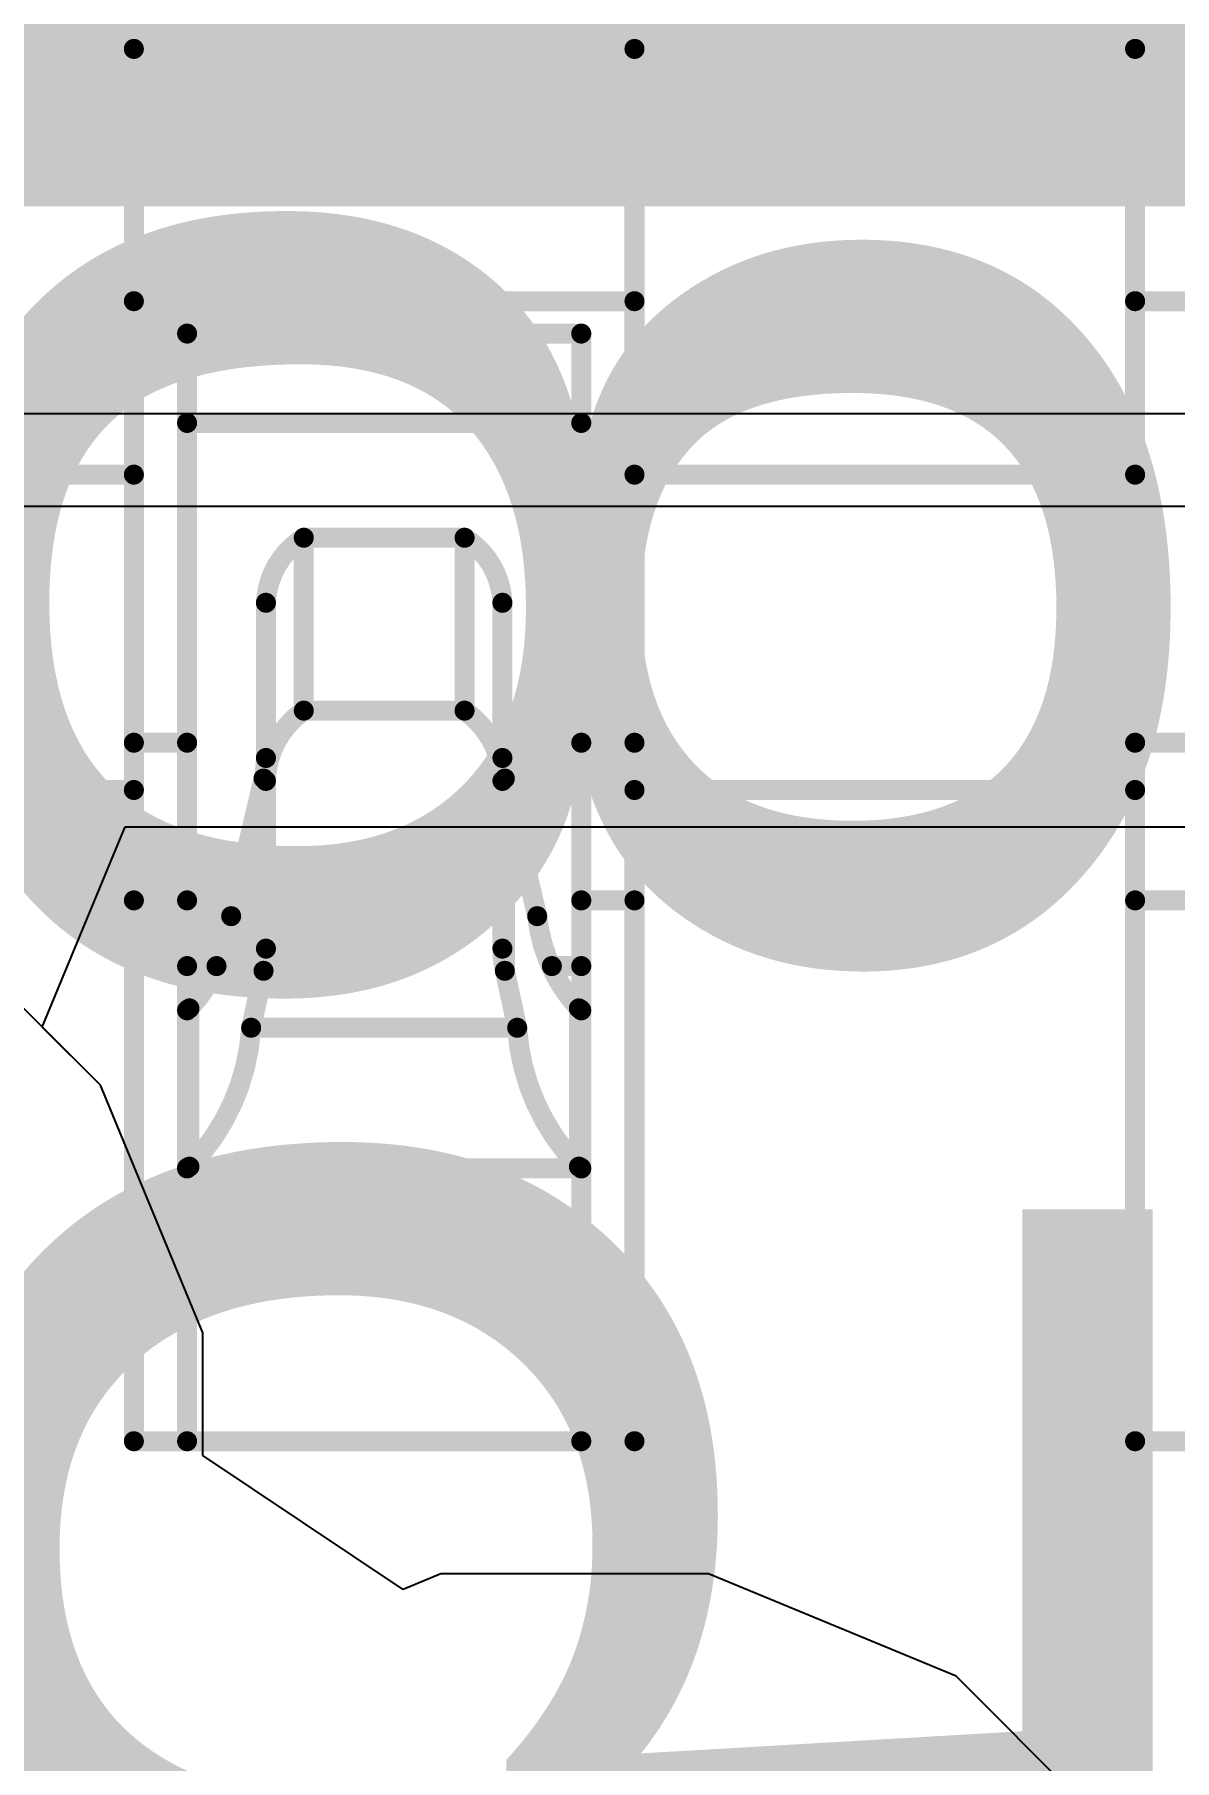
# Model space of a CAD drawing. Header units: inches. Extents: x -11 to 5433, y -4 to 5447.
# Drawn here: x 10.898 to 11.621, y 27.449 to 28.544 of the extents above; entities that cross this region are included whole.
import ezdxf

# ---------------------------------------------------------------- set-up
doc = ezdxf.new("R2010")
doc.units = ezdxf.units.IN
for name, color, linetype in [('Bottom Layer', 5, 'Continuous'), ('Bottom Overlay', 54, 'Continuous'), ('Ground', 16, 'Continuous'), ('Mechanical 4', 56, 'Continuous'), ('Power', 76, 'Continuous'), ('Top Layer', 1, 'Continuous'), ('Top Paste', 8, 'Continuous'), ('Top Solder', 216, 'Continuous')]:
    doc.layers.add(name, color=color, linetype=linetype)
doc.styles.add('Arial', font='', dxfattribs={"height": 0.2})
doc.styles.get('Arial').set_extended_font_data('Arial')

# ---------------------------------------------------------------- blocks, each defined once
blk = doc.blocks.new('QTH_030_01_L_D_A_K_TR_157')
at = {"layer": 'Top Layer'}
blk.add_hatch(color=1, dxfattribs=at).paths.add_polyline_path([(0.8249996199999998, 0.32000063), (5.52500038, 0.32000063), (5.52500038, -0.32000063), (0.8249996199999998, -0.32000063)])
at = {"layer": 'Top Paste'}
blk.add_hatch(color=8, dxfattribs=at).paths.add_polyline_path([(0.8249996199999998, 0.32000063), (5.52500038, 0.32000063), (5.52500038, -0.32000063), (0.8249996199999998, -0.32000063)])
at = {"layer": 'Top Solder'}
blk.add_hatch(color=216, dxfattribs=at).paths.add_polyline_path([(0.7233996199999999, 0.42160063), (5.62660038, 0.42160063), (5.62660038, -0.42160063), (0.7233996199999999, -0.42160063)])

msp = doc.modelspace()

# ---------------------------------------------------------------- linework, layer by layer
at = {"layer": 'Bottom Layer'}
for p, q in [((10.23210044, 28.30366704), (14.78538318, 28.30366704)), ((10.93996542, 27.87768872), (10.81984882, 27.99780532)), ((11.00497418, 27.72074974), (10.93996542, 27.87768872)), ((11.00497418, 27.64286826), (11.00497418, 27.72074974)), ((11.13197672, 27.5580094), (11.00497418, 27.64286826)), ((11.15577906, 27.56786968), (11.13197672, 27.5580094)), ((11.32564918, 27.56786968), (11.15577906, 27.56786968)), ((11.48258816, 27.50286092), (11.32564918, 27.56786968)), ((11.60270476, 27.38274432), (11.48258816, 27.50286092))]:
    msp.add_line(p, q, dxfattribs=at)
msp.add_lwpolyline([(10.13555758, 28.53674506, 0.2032, 0.2032, 0), (14.88192604, 28.53674506, 0.2032, 0.2032, 0)], format="xyseb", dxfattribs=at)
at = {"layer": 'Ground'}
for p, q in [((10.93996542, 27.87768872), (10.81984882, 27.99780532)), ((11.00497418, 27.72074974), (10.93996542, 27.87768872)), ((11.00497418, 27.64286826), (11.00497418, 27.72074974)), ((11.13197672, 27.5580094), (11.00497418, 27.64286826)), ((11.15577906, 27.56786968), (11.13197672, 27.5580094)), ((11.32564918, 27.56786968), (11.15577906, 27.56786968)), ((11.48258816, 27.50286092), (11.32564918, 27.56786968)), ((11.60270476, 27.38274432), (11.48258816, 27.50286092))]:
    msp.add_line(p, q, dxfattribs=at)
at = {"layer": 'Mechanical 4'}
for points in [[(10.9611541, 28.53494674, 0.0127, 0.0127, 0), (11.2786541, 28.53494674, 0.0127, 0.0127, 0)], [(10.9611541, 28.06494514, 0.0127, 0.0127, 0), (10.9611541, 28.53494674, 0.0127, 0.0127, 0)], [(11.2786541, 28.06494514, 0.0127, 0.0127, 0), (11.2786541, 28.53494674, 0.0127, 0.0127, 0)], [(11.5961541, 28.53494674, 0.0127, 0.0127, 0), (11.9136541, 28.53494674, 0.0127, 0.0127, 0)], [(11.5961541, 28.06494514, 0.0127, 0.0127, 0), (11.5961541, 28.53494674, 0.0127, 0.0127, 0)], [(10.9611541, 28.37494452, 0.0127, 0.0127, 0), (11.2786541, 28.37494452, 0.0127, 0.0127, 0)], [(11.5961541, 28.37494452, 0.0127, 0.0127, 0), (11.9136541, 28.37494452, 0.0127, 0.0127, 0)], [(10.99490562, 28.35440862, 0.0127, 0.0127, 0), (11.24490512, 28.35440862, 0.0127, 0.0127, 0)], [(10.99490562, 27.65194622, 0.0127, 0.0127, 0), (10.99490562, 28.35440862, 0.0127, 0.0127, 0)], [(11.24490512, 27.65194622, 0.0127, 0.0127, 0), (11.24490512, 28.35440862, 0.0127, 0.0127, 0)], [(10.99490562, 28.29773868, 0.0127, 0.0127, 0), (11.24490512, 28.29773868, 0.0127, 0.0127, 0)], [(10.6436541, 28.26494474, 0.0127, 0.0127, 0), (10.9611541, 28.26494474, 0.0127, 0.0127, 0)], [(11.2786541, 28.26494474, 0.0127, 0.0127, 0), (11.5961541, 28.26494474, 0.0127, 0.0127, 0)], [(11.04490552, 28.18369522, 0.0127, 0.0127, -0.2473774344944057), (11.0689136, 28.22494482, 0.0127, 0.0127, 0)], [(11.06891614, 28.11528286, 0.0127, 0.0127, 0), (11.06891614, 28.22494482, 0.0127, 0.0127, 0)], [(11.06891614, 28.22494482, 0.0127, 0.0127, 0), (11.1708946, 28.22494482, 0.0127, 0.0127, 0)], [(11.1708946, 28.11528286, 0.0127, 0.0127, 0), (11.1708946, 28.22494482, 0.0127, 0.0127, 0)], [(11.17089714, 28.22494482, 0.0127, 0.0127, -0.2473774344944055), (11.19490522, 28.18369522, 0.0127, 0.0127, 0)], [(11.04490552, 27.96434844, 0.0127, 0.0127, 0), (11.04490552, 28.18369522, 0.0127, 0.0127, 0)], [(11.19490522, 27.96434844, 0.0127, 0.0127, 0), (11.19490522, 28.18369522, 0.0127, 0.0127, 0)], [(11.04490552, 28.07071348, 0.0127, 0.0127, -0.2374800627721871), (11.0689136, 28.1152854, 0.0127, 0.0127, 0)], [(11.06891614, 28.11528286, 0.0127, 0.0127, 0), (11.1708946, 28.11528286, 0.0127, 0.0127, 0)], [(11.17089714, 28.1152854, 0.0127, 0.0127, -0.2374800627721868), (11.19490522, 28.07071348, 0.0127, 0.0127, 0)], [(10.9611541, 28.09494508, 0.0127, 0.0127, 0), (10.99490562, 28.09494508, 0.0127, 0.0127, 0)], [(11.24490512, 28.09494508, 0.0127, 0.0127, 0), (11.2786541, 28.09494508, 0.0127, 0.0127, 0)], [(11.5961541, 28.09494508, 0.0127, 0.0127, 0), (11.62990562, 28.09494508, 0.0127, 0.0127, 0)], [(11.04490552, 28.08525752, 0.0127, 0.0127, -0.05786385222271111), (11.0433866, 28.07223494, 0.0127, 0.0127, 0)], [(11.19642414, 28.07223494, 0.0127, 0.0127, -0.05786385222358634), (11.19490522, 28.08525752, 0.0127, 0.0127, 0)], [(11.0228634, 27.9849453, 0.0127, 0.0127, 0), (11.0433866, 28.07223494, 0.0127, 0.0127, 0)], [(11.0433866, 27.95027684, 0.0127, 0.0127, 0), (11.0433866, 28.07223494, 0.0127, 0.0127, 0)], [(11.19642414, 28.07223494, 0.0127, 0.0127, 0), (11.2169448, 27.9849453, 0.0127, 0.0127, 0)], [(11.19642414, 27.95027684, 0.0127, 0.0127, 0), (11.19642414, 28.07223494, 0.0127, 0.0127, 0)], [(10.6436541, 28.06494514, 0.0127, 0.0127, 0), (10.9611541, 28.06494514, 0.0127, 0.0127, 0)], [(10.9611541, 27.65194622, 0.0127, 0.0127, 0), (10.9611541, 28.06494514, 0.0127, 0.0127, 0)], [(11.2786541, 28.06494514, 0.0127, 0.0127, 0), (11.5961541, 28.06494514, 0.0127, 0.0127, 0)], [(11.2786541, 27.65194622, 0.0127, 0.0127, 0), (11.2786541, 28.06494514, 0.0127, 0.0127, 0)], [(11.5961541, 27.65194622, 0.0127, 0.0127, 0), (11.5961541, 28.06494514, 0.0127, 0.0127, 0)], [(10.9611541, 27.99494528, 0.0127, 0.0127, 0), (10.99490562, 27.99494528, 0.0127, 0.0127, 0)], [(11.24490512, 27.99494528, 0.0127, 0.0127, 0), (11.2786541, 27.99494528, 0.0127, 0.0127, 0)], [(11.5961541, 27.99494528, 0.0127, 0.0127, 0), (11.62990562, 27.99494528, 0.0127, 0.0127, 0)], [(11.02286594, 27.98494784, 0.0127, 0.0127, -0.1625906327552088), (10.99642454, 27.92645418, 0.0127, 0.0127, 0)], [(11.2433862, 27.92645418, 0.0127, 0.0127, -0.1625906327552086), (11.2169448, 27.98494784, 0.0127, 0.0127, 0)], [(11.04490552, 27.96434844, 0.0127, 0.0127, -0.05365793627952005), (11.0433866, 27.95027684, 0.0127, 0.0127, 0)], [(11.19642414, 27.95027684, 0.0127, 0.0127, -0.05365793627908281), (11.19490522, 27.96434844, 0.0127, 0.0127, 0)], [(10.99490562, 27.95328166, 0.0127, 0.0127, 0), (11.013567, 27.95328166, 0.0127, 0.0127, 0)], [(11.03553292, 27.91417836, 0.0127, 0.0127, 0), (11.0433866, 27.95027684, 0.0127, 0.0127, 0)], [(11.19642414, 27.95027684, 0.0127, 0.0127, 0), (11.20427782, 27.91417836, 0.0127, 0.0127, 0)], [(11.22624374, 27.95328166, 0.0127, 0.0127, 0), (11.24490512, 27.95328166, 0.0127, 0.0127, 0)], [(10.99490562, 27.92521466, 0.0127, 0.0127, -0.01102176049640272), (10.99494118, 27.92530102, 0.0127, 0.0127, 0)], [(10.99494118, 27.92530102, 0.0127, 0.0127, -0.02840440644803519), (10.9949869, 27.92538992, 0.0127, 0.0127, 0)], [(10.9949869, 27.92538992, 0.0127, 0.0127, -0.03504147042334659), (10.99505294, 27.92548644, 0.0127, 0.0127, 0)], [(10.99505294, 27.92548644, 0.0127, 0.0127, -0.03231858311401), (10.995152, 27.92559312, 0.0127, 0.0127, 0)], [(10.995152, 27.92559312, 0.0127, 0.0127, -0.02446223682035822), (10.99528916, 27.9257125, 0.0127, 0.0127, 0)], [(10.9952917, 27.92570996, 0.0127, 0.0127, -0.01372918967034954), (10.9954695, 27.92584458, 0.0127, 0.0127, 0)], [(10.9954695, 27.92584458, 0.0127, 0.0127, -0.00811999275181748), (10.99568032, 27.92598681999999, 0.0127, 0.0127, 0)], [(10.99567778, 27.92598936, 0.0127, 0.0127, -0.004820635618404659), (10.995914, 27.92613922, 0.0127, 0.0127, 0)], [(10.995914, 27.92613922, 0.0127, 0.0127, 0), (10.99642454, 27.92645418, 0.0127, 0.0127, 0)], [(10.99642454, 27.82607592, 0.0127, 0.0127, 0), (10.99642454, 27.92645418, 0.0127, 0.0127, 0)], [(11.2433862, 27.92645418, 0.0127, 0.0127, 0), (11.2436529, 27.92629415999999, 0.0127, 0.0127, 0)], [(11.2433862, 27.82607592, 0.0127, 0.0127, 0), (11.2433862, 27.92645418, 0.0127, 0.0127, 0)], [(11.2436529, 27.92629415999999, 0.0127, 0.0127, 0), (11.24391198, 27.92613414, 0.0127, 0.0127, 0)], [(11.24390944, 27.9261316, 0.0127, 0.0127, -0.006054857903800311), (11.2441482, 27.92598174, 0.0127, 0.0127, 0)], [(11.24415074, 27.92598428, 0.0127, 0.0127, -0.01073696930327835), (11.24435648, 27.92584204, 0.0127, 0.0127, 0)], [(11.24435648, 27.9258395, 0.0127, 0.0127, -0.01856237096317823), (11.24452158, 27.9257125, 0.0127, 0.0127, 0)], [(11.24452158, 27.92571504, 0.0127, 0.0127, -0.02338621049421433), (11.24464604, 27.9255982, 0.0127, 0.0127, 0)], [(11.24464604, 27.92559566, 0.0127, 0.0127, -0.05432145113193341), (11.24480606, 27.925395, 0.0127, 0.0127, 0)], [(11.2448086, 27.92539754, 0.0127, 0.0127, -0.02859688053669461), (11.24490766, 27.92521466, 0.0127, 0.0127, 0)], [(11.03553292, 27.91418089999999, 0.0127, 0.0127, -0.1798939642534223), (10.99642454, 27.82607592, 0.0127, 0.0127, 0)], [(11.03553292, 27.91417836, 0.0127, 0.0127, 0), (11.20427782, 27.91417836, 0.0127, 0.0127, 0)], [(11.2433862, 27.82607592, 0.0127, 0.0127, -0.1798939642534224), (11.20427782, 27.91418089999999, 0.0127, 0.0127, 0)], [(10.99490562, 27.82514628, 0.0127, 0.0127, -0.01323430988303617), (10.99494118, 27.82521232, 0.0127, 0.0127, 0)], [(10.99490562, 27.82494561999999, 0.0127, 0.0127, 0), (11.24490512, 27.82494561999999, 0.0127, 0.0127, 0)], [(10.99494118, 27.82521232, 0.0127, 0.0127, -0.0326886286272921), (10.9949869, 27.8252809, 0.0127, 0.0127, 0)], [(10.9949869, 27.82527582, 0.0127, 0.0127, -0.03744583031566051), (10.99505294, 27.82534948, 0.0127, 0.0127, 0)], [(10.99505294, 27.82534948, 0.0127, 0.0127, -0.03188120460051156), (10.995152, 27.82542822, 0.0127, 0.0127, 0)], [(10.99514946, 27.82543076, 0.0127, 0.0127, -0.02261994762346544), (10.99528916, 27.8255222, 0.0127, 0.0127, 0)], [(10.99528916, 27.82551966, 0.0127, 0.0127, -0.01220889250088389), (10.99546696, 27.82561872, 0.0127, 0.0127, 0)], [(10.99546696, 27.82561872, 0.0127, 0.0127, -0.007070305403392585), (10.99567778, 27.8257254, 0.0127, 0.0127, 0)], [(10.99567778, 27.8257254, 0.0127, 0.0127, 0), (10.995914, 27.8258397, 0.0127, 0.0127, 0)], [(10.995914, 27.8258397, 0.0127, 0.0127, 0), (10.99642454, 27.82607592, 0.0127, 0.0127, 0)], [(11.2433862, 27.82607592, 0.0127, 0.0127, 0), (11.2436529, 27.825954, 0.0127, 0.0127, 0)], [(11.2436529, 27.825954, 0.0127, 0.0127, 0), (11.24391198, 27.82583716, 0.0127, 0.0127, 0)], [(11.24391198, 27.82583716, 0.0127, 0.0127, -0.005205334043242666), (11.24415074, 27.8257254, 0.0127, 0.0127, 0)], [(11.2441482, 27.82572286, 0.0127, 0.0127, -0.009375622366989385), (11.24435394, 27.82561618, 0.0127, 0.0127, 0)], [(11.24435394, 27.82561618, 0.0127, 0.0127, -0.01668702495157364), (11.24452158, 27.82551966, 0.0127, 0.0127, 0)], [(11.24452158, 27.82551966, 0.0127, 0.0127, -0.0219939169958799), (11.24464604, 27.8254333, 0.0127, 0.0127, 0)], [(11.2446435, 27.8254333, 0.0127, 0.0127, -0.02675089186959305), (11.24473748, 27.82535456, 0.0127, 0.0127, 0)], [(11.24474002, 27.82535456, 0.0127, 0.0127, -0.02828763819615664), (11.2448086, 27.82528344, 0.0127, 0.0127, 0)], [(11.2448086, 27.82528344, 0.0127, 0.0127, -0.03260546148195592), (11.24490512, 27.82514628, 0.0127, 0.0127, 0)], [(10.9611541, 27.65194622, 0.0127, 0.0127, 0), (11.2786541, 27.65194622, 0.0127, 0.0127, 0)], [(11.5961541, 27.65194622, 0.0127, 0.0127, 0), (11.9136541, 27.65194622, 0.0127, 0.0127, 0)]]:
    msp.add_lwpolyline(points, format="xyseb", dxfattribs=at)
for points in [[(10.9579791, 28.53494674, 0.00635, 0.00635, 1), (10.9643291, 28.53494674, 0.00635, 0.00635, 1)], [(10.9579791, 28.53494674, 0.00635, 0.00635, 1), (10.9643291, 28.53494674, 0.00635, 0.00635, 1)], [(11.2754791, 28.53494674, 0.00635, 0.00635, 1), (11.2818291, 28.53494674, 0.00635, 0.00635, 1)], [(11.2754791, 28.53494674, 0.00635, 0.00635, 1), (11.2818291, 28.53494674, 0.00635, 0.00635, 1)], [(11.5929791, 28.53494674, 0.00635, 0.00635, 1), (11.5993291, 28.53494674, 0.00635, 0.00635, 1)], [(11.5929791, 28.53494674, 0.00635, 0.00635, 1), (11.5993291, 28.53494674, 0.00635, 0.00635, 1)], [(10.9579791, 28.37494452, 0.00635, 0.00635, 1), (10.9643291, 28.37494452, 0.00635, 0.00635, 1)], [(11.2754791, 28.37494452, 0.00635, 0.00635, 1), (11.2818291, 28.37494452, 0.00635, 0.00635, 1)], [(11.5929791, 28.37494452, 0.00635, 0.00635, 1), (11.5993291, 28.37494452, 0.00635, 0.00635, 1)], [(10.99173062, 28.35440862, 0.00635, 0.00635, 1), (10.99808062, 28.35440862, 0.00635, 0.00635, 1)], [(10.99173062, 28.35440862, 0.00635, 0.00635, 1), (10.99808062, 28.35440862, 0.00635, 0.00635, 1)], [(11.24173012, 28.35440862, 0.00635, 0.00635, 1), (11.24808012, 28.35440862, 0.00635, 0.00635, 1)], [(11.24173012, 28.35440862, 0.00635, 0.00635, 1), (11.24808012, 28.35440862, 0.00635, 0.00635, 1)], [(10.99173062, 28.29773868, 0.00635, 0.00635, 1), (10.99808062, 28.29773868, 0.00635, 0.00635, 1)], [(11.24173012, 28.29773868, 0.00635, 0.00635, 1), (11.24808012, 28.29773868, 0.00635, 0.00635, 1)], [(10.9579791, 28.26494474, 0.00635, 0.00635, 1), (10.9643291, 28.26494474, 0.00635, 0.00635, 1)], [(11.2754791, 28.26494474, 0.00635, 0.00635, 1), (11.2818291, 28.26494474, 0.00635, 0.00635, 1)], [(11.5929791, 28.26494474, 0.00635, 0.00635, 1), (11.5993291, 28.26494474, 0.00635, 0.00635, 1)], [(11.0657386, 28.22494482, 0.00635, 0.00635, 1), (11.0720886, 28.22494482, 0.00635, 0.00635, 1)], [(11.06574114, 28.22494482, 0.00635, 0.00635, 1), (11.07209114, 28.22494482, 0.00635, 0.00635, 1)], [(11.06574114, 28.22494482, 0.00635, 0.00635, 1), (11.07209114, 28.22494482, 0.00635, 0.00635, 1)], [(11.1677196, 28.22494482, 0.00635, 0.00635, 1), (11.1740696, 28.22494482, 0.00635, 0.00635, 1)], [(11.1677196, 28.22494482, 0.00635, 0.00635, 1), (11.1740696, 28.22494482, 0.00635, 0.00635, 1)], [(11.16772214, 28.22494482, 0.00635, 0.00635, 1), (11.17407214, 28.22494482, 0.00635, 0.00635, 1)], [(11.04173052, 28.18369522, 0.00635, 0.00635, 1), (11.04808052, 28.18369522, 0.00635, 0.00635, 1)], [(11.04173052, 28.18369522, 0.00635, 0.00635, 1), (11.04808052, 28.18369522, 0.00635, 0.00635, 1)], [(11.19173022, 28.18369522, 0.00635, 0.00635, 1), (11.19808022, 28.18369522, 0.00635, 0.00635, 1)], [(11.19173022, 28.18369522, 0.00635, 0.00635, 1), (11.19808022, 28.18369522, 0.00635, 0.00635, 1)], [(11.0657386, 28.1152854, 0.00635, 0.00635, 1), (11.0720886, 28.1152854, 0.00635, 0.00635, 1)], [(11.06574114, 28.11528286, 0.00635, 0.00635, 1), (11.07209114, 28.11528286, 0.00635, 0.00635, 1)], [(11.06574114, 28.11528286, 0.00635, 0.00635, 1), (11.07209114, 28.11528286, 0.00635, 0.00635, 1)], [(11.1677196, 28.11528286, 0.00635, 0.00635, 1), (11.1740696, 28.11528286, 0.00635, 0.00635, 1)], [(11.1677196, 28.11528286, 0.00635, 0.00635, 1), (11.1740696, 28.11528286, 0.00635, 0.00635, 1)], [(11.16772214, 28.1152854, 0.00635, 0.00635, 1), (11.17407214, 28.1152854, 0.00635, 0.00635, 1)], [(10.9579791, 28.09494508, 0.00635, 0.00635, 1), (10.9643291, 28.09494508, 0.00635, 0.00635, 1)], [(10.99173062, 28.09494508, 0.00635, 0.00635, 1), (10.99808062, 28.09494508, 0.00635, 0.00635, 1)], [(11.24173012, 28.09494508, 0.00635, 0.00635, 1), (11.24808012, 28.09494508, 0.00635, 0.00635, 1)], [(11.2754791, 28.09494508, 0.00635, 0.00635, 1), (11.2818291, 28.09494508, 0.00635, 0.00635, 1)], [(11.5929791, 28.09494508, 0.00635, 0.00635, 1), (11.5993291, 28.09494508, 0.00635, 0.00635, 1)], [(11.04173052, 28.08525752, 0.00635, 0.00635, 1), (11.04808052, 28.08525752, 0.00635, 0.00635, 1)], [(11.19173022, 28.08525752, 0.00635, 0.00635, 1), (11.19808022, 28.08525752, 0.00635, 0.00635, 1)], [(11.0402116, 28.07223494, 0.00635, 0.00635, 1), (11.0465616, 28.07223494, 0.00635, 0.00635, 1)], [(11.0402116, 28.07223494, 0.00635, 0.00635, 1), (11.0465616, 28.07223494, 0.00635, 0.00635, 1)], [(11.0402116, 28.07223494, 0.00635, 0.00635, 1), (11.0465616, 28.07223494, 0.00635, 0.00635, 1)], [(11.04173052, 28.07071348, 0.00635, 0.00635, 1), (11.04808052, 28.07071348, 0.00635, 0.00635, 1)], [(11.19173022, 28.07071348, 0.00635, 0.00635, 1), (11.19808022, 28.07071348, 0.00635, 0.00635, 1)], [(11.19324914, 28.07223494, 0.00635, 0.00635, 1), (11.19959914, 28.07223494, 0.00635, 0.00635, 1)], [(11.19324914, 28.07223494, 0.00635, 0.00635, 1), (11.19959914, 28.07223494, 0.00635, 0.00635, 1)], [(11.19324914, 28.07223494, 0.00635, 0.00635, 1), (11.19959914, 28.07223494, 0.00635, 0.00635, 1)], [(10.9579791, 28.06494514, 0.00635, 0.00635, 1), (10.9643291, 28.06494514, 0.00635, 0.00635, 1)], [(10.9579791, 28.06494514, 0.00635, 0.00635, 1), (10.9643291, 28.06494514, 0.00635, 0.00635, 1)], [(10.9579791, 28.06494514, 0.00635, 0.00635, 1), (10.9643291, 28.06494514, 0.00635, 0.00635, 1)], [(11.2754791, 28.06494514, 0.00635, 0.00635, 1), (11.2818291, 28.06494514, 0.00635, 0.00635, 1)], [(11.2754791, 28.06494514, 0.00635, 0.00635, 1), (11.2818291, 28.06494514, 0.00635, 0.00635, 1)], [(11.2754791, 28.06494514, 0.00635, 0.00635, 1), (11.2818291, 28.06494514, 0.00635, 0.00635, 1)], [(11.5929791, 28.06494514, 0.00635, 0.00635, 1), (11.5993291, 28.06494514, 0.00635, 0.00635, 1)], [(11.5929791, 28.06494514, 0.00635, 0.00635, 1), (11.5993291, 28.06494514, 0.00635, 0.00635, 1)], [(11.5929791, 28.06494514, 0.00635, 0.00635, 1), (11.5993291, 28.06494514, 0.00635, 0.00635, 1)], [(10.9579791, 27.99494528, 0.00635, 0.00635, 1), (10.9643291, 27.99494528, 0.00635, 0.00635, 1)], [(10.99173062, 27.99494528, 0.00635, 0.00635, 1), (10.99808062, 27.99494528, 0.00635, 0.00635, 1)], [(11.24173012, 27.99494528, 0.00635, 0.00635, 1), (11.24808012, 27.99494528, 0.00635, 0.00635, 1)], [(11.2754791, 27.99494528, 0.00635, 0.00635, 1), (11.2818291, 27.99494528, 0.00635, 0.00635, 1)], [(11.5929791, 27.99494528, 0.00635, 0.00635, 1), (11.5993291, 27.99494528, 0.00635, 0.00635, 1)], [(11.0196884, 27.9849453, 0.00635, 0.00635, 1), (11.0260384, 27.9849453, 0.00635, 0.00635, 1)], [(11.01969094, 27.98494784, 0.00635, 0.00635, 1), (11.02604094, 27.98494784, 0.00635, 0.00635, 1)], [(11.2137698, 27.98494784, 0.00635, 0.00635, 1), (11.2201198, 27.98494784, 0.00635, 0.00635, 1)], [(11.2137698, 27.9849453, 0.00635, 0.00635, 1), (11.2201198, 27.9849453, 0.00635, 0.00635, 1)], [(11.04173052, 27.96434844, 0.00635, 0.00635, 1), (11.04808052, 27.96434844, 0.00635, 0.00635, 1)], [(11.04173052, 27.96434844, 0.00635, 0.00635, 1), (11.04808052, 27.96434844, 0.00635, 0.00635, 1)], [(11.19173022, 27.96434844, 0.00635, 0.00635, 1), (11.19808022, 27.96434844, 0.00635, 0.00635, 1)], [(11.19173022, 27.96434844, 0.00635, 0.00635, 1), (11.19808022, 27.96434844, 0.00635, 0.00635, 1)], [(10.99173062, 27.95328166, 0.00635, 0.00635, 1), (10.99808062, 27.95328166, 0.00635, 0.00635, 1)], [(11.010392, 27.95328166, 0.00635, 0.00635, 1), (11.016742, 27.95328166, 0.00635, 0.00635, 1)], [(11.0402116, 27.95027684, 0.00635, 0.00635, 1), (11.0465616, 27.95027684, 0.00635, 0.00635, 1)], [(11.0402116, 27.95027684, 0.00635, 0.00635, 1), (11.0465616, 27.95027684, 0.00635, 0.00635, 1)], [(11.0402116, 27.95027684, 0.00635, 0.00635, 1), (11.0465616, 27.95027684, 0.00635, 0.00635, 1)], [(11.19324914, 27.95027684, 0.00635, 0.00635, 1), (11.19959914, 27.95027684, 0.00635, 0.00635, 1)], [(11.19324914, 27.95027684, 0.00635, 0.00635, 1), (11.19959914, 27.95027684, 0.00635, 0.00635, 1)], [(11.19324914, 27.95027684, 0.00635, 0.00635, 1), (11.19959914, 27.95027684, 0.00635, 0.00635, 1)], [(11.22306874, 27.95328166, 0.00635, 0.00635, 1), (11.22941874, 27.95328166, 0.00635, 0.00635, 1)], [(11.24173012, 27.95328166, 0.00635, 0.00635, 1), (11.24808012, 27.95328166, 0.00635, 0.00635, 1)], [(10.99173062, 27.92521466, 0.00635, 0.00635, 1), (10.99808062, 27.92521466, 0.00635, 0.00635, 1)], [(10.99176618, 27.92530102, 0.00635, 0.00635, 1), (10.99811618, 27.92530102, 0.00635, 0.00635, 1)], [(10.99176618, 27.92530102, 0.00635, 0.00635, 1), (10.99811618, 27.92530102, 0.00635, 0.00635, 1)], [(10.9918119, 27.92538992, 0.00635, 0.00635, 1), (10.9981619, 27.92538992, 0.00635, 0.00635, 1)], [(10.9918119, 27.92538992, 0.00635, 0.00635, 1), (10.9981619, 27.92538992, 0.00635, 0.00635, 1)], [(10.99187794, 27.92548644, 0.00635, 0.00635, 1), (10.99822794, 27.92548644, 0.00635, 0.00635, 1)], [(10.99187794, 27.92548644, 0.00635, 0.00635, 1), (10.99822794, 27.92548644, 0.00635, 0.00635, 1)], [(10.991977, 27.92559312, 0.00635, 0.00635, 1), (10.998327, 27.92559312, 0.00635, 0.00635, 1)], [(10.991977, 27.92559312, 0.00635, 0.00635, 1), (10.998327, 27.92559312, 0.00635, 0.00635, 1)], [(10.99211416, 27.9257125, 0.00635, 0.00635, 1), (10.99846416, 27.9257125, 0.00635, 0.00635, 1)], [(10.9921167, 27.92570996, 0.00635, 0.00635, 1), (10.9984667, 27.92570996, 0.00635, 0.00635, 1)], [(10.9922945, 27.92584458, 0.00635, 0.00635, 1), (10.9986445, 27.92584458, 0.00635, 0.00635, 1)], [(10.9922945, 27.92584458, 0.00635, 0.00635, 1), (10.9986445, 27.92584458, 0.00635, 0.00635, 1)], [(10.99250278, 27.92598936, 0.00635, 0.00635, 1), (10.99885278, 27.92598936, 0.00635, 0.00635, 1)], [(10.99250532, 27.92598681999999, 0.00635, 0.00635, 1), (10.99885532, 27.92598681999999, 0.00635, 0.00635, 1)], [(10.992739, 27.92613922, 0.00635, 0.00635, 1), (10.999089, 27.92613922, 0.00635, 0.00635, 1)], [(10.992739, 27.92613922, 0.00635, 0.00635, 1), (10.999089, 27.92613922, 0.00635, 0.00635, 1)], [(10.99324954, 27.92645418, 0.00635, 0.00635, 1), (10.99959954, 27.92645418, 0.00635, 0.00635, 1)], [(10.99324954, 27.92645418, 0.00635, 0.00635, 1), (10.99959954, 27.92645418, 0.00635, 0.00635, 1)], [(10.99324954, 27.92645418, 0.00635, 0.00635, 1), (10.99959954, 27.92645418, 0.00635, 0.00635, 1)], [(11.2402112, 27.92645418, 0.00635, 0.00635, 1), (11.2465612, 27.92645418, 0.00635, 0.00635, 1)], [(11.2402112, 27.92645418, 0.00635, 0.00635, 1), (11.2465612, 27.92645418, 0.00635, 0.00635, 1)], [(11.2402112, 27.92645418, 0.00635, 0.00635, 1), (11.2465612, 27.92645418, 0.00635, 0.00635, 1)], [(11.2404779, 27.92629415999999, 0.00635, 0.00635, 1), (11.2468279, 27.92629415999999, 0.00635, 0.00635, 1)], [(11.2404779, 27.92629415999999, 0.00635, 0.00635, 1), (11.2468279, 27.92629415999999, 0.00635, 0.00635, 1)], [(11.24073444, 27.9261316, 0.00635, 0.00635, 1), (11.24708444, 27.9261316, 0.00635, 0.00635, 1)], [(11.24073698, 27.92613414, 0.00635, 0.00635, 1), (11.24708698, 27.92613414, 0.00635, 0.00635, 1)], [(11.2409732, 27.92598174, 0.00635, 0.00635, 1), (11.2473232, 27.92598174, 0.00635, 0.00635, 1)], [(11.24097574, 27.92598428, 0.00635, 0.00635, 1), (11.24732574, 27.92598428, 0.00635, 0.00635, 1)], [(11.24118148, 27.92584204, 0.00635, 0.00635, 1), (11.24753148, 27.92584204, 0.00635, 0.00635, 1)], [(11.24118148, 27.9258395, 0.00635, 0.00635, 1), (11.24753148, 27.9258395, 0.00635, 0.00635, 1)], [(11.24134658, 27.92571504, 0.00635, 0.00635, 1), (11.24769658, 27.92571504, 0.00635, 0.00635, 1)], [(11.24134658, 27.9257125, 0.00635, 0.00635, 1), (11.24769658, 27.9257125, 0.00635, 0.00635, 1)], [(11.24147104, 27.9255982, 0.00635, 0.00635, 1), (11.24782104, 27.9255982, 0.00635, 0.00635, 1)], [(11.24147104, 27.92559566, 0.00635, 0.00635, 1), (11.24782104, 27.92559566, 0.00635, 0.00635, 1)], [(11.24163106, 27.925395, 0.00635, 0.00635, 1), (11.24798106, 27.925395, 0.00635, 0.00635, 1)], [(11.2416336, 27.92539754, 0.00635, 0.00635, 1), (11.2479836, 27.92539754, 0.00635, 0.00635, 1)], [(11.24173266, 27.92521466, 0.00635, 0.00635, 1), (11.24808266, 27.92521466, 0.00635, 0.00635, 1)], [(11.03235792, 27.91418089999999, 0.00635, 0.00635, 1), (11.03870792, 27.91418089999999, 0.00635, 0.00635, 1)], [(11.03235792, 27.91417836, 0.00635, 0.00635, 1), (11.03870792, 27.91417836, 0.00635, 0.00635, 1)], [(11.03235792, 27.91417836, 0.00635, 0.00635, 1), (11.03870792, 27.91417836, 0.00635, 0.00635, 1)], [(11.20110282, 27.91418089999999, 0.00635, 0.00635, 1), (11.20745282, 27.91418089999999, 0.00635, 0.00635, 1)], [(11.20110282, 27.91417836, 0.00635, 0.00635, 1), (11.20745282, 27.91417836, 0.00635, 0.00635, 1)], [(11.20110282, 27.91417836, 0.00635, 0.00635, 1), (11.20745282, 27.91417836, 0.00635, 0.00635, 1)], [(10.99173062, 27.82514628, 0.00635, 0.00635, 1), (10.99808062, 27.82514628, 0.00635, 0.00635, 1)], [(10.99173062, 27.82494561999999, 0.00635, 0.00635, 1), (10.99808062, 27.82494561999999, 0.00635, 0.00635, 1)], [(10.99176618, 27.82521232, 0.00635, 0.00635, 1), (10.99811618, 27.82521232, 0.00635, 0.00635, 1)], [(10.99176618, 27.82521232, 0.00635, 0.00635, 1), (10.99811618, 27.82521232, 0.00635, 0.00635, 1)], [(10.9918119, 27.8252809, 0.00635, 0.00635, 1), (10.9981619, 27.8252809, 0.00635, 0.00635, 1)], [(10.9918119, 27.82527582, 0.00635, 0.00635, 1), (10.9981619, 27.82527582, 0.00635, 0.00635, 1)], [(10.99187794, 27.82534948, 0.00635, 0.00635, 1), (10.99822794, 27.82534948, 0.00635, 0.00635, 1)], [(10.99187794, 27.82534948, 0.00635, 0.00635, 1), (10.99822794, 27.82534948, 0.00635, 0.00635, 1)], [(10.99197446, 27.82543076, 0.00635, 0.00635, 1), (10.99832446, 27.82543076, 0.00635, 0.00635, 1)], [(10.991977, 27.82542822, 0.00635, 0.00635, 1), (10.998327, 27.82542822, 0.00635, 0.00635, 1)], [(10.99211416, 27.8255222, 0.00635, 0.00635, 1), (10.99846416, 27.8255222, 0.00635, 0.00635, 1)], [(10.99211416, 27.82551966, 0.00635, 0.00635, 1), (10.99846416, 27.82551966, 0.00635, 0.00635, 1)], [(10.99229196, 27.82561872, 0.00635, 0.00635, 1), (10.99864196, 27.82561872, 0.00635, 0.00635, 1)], [(10.99229196, 27.82561872, 0.00635, 0.00635, 1), (10.99864196, 27.82561872, 0.00635, 0.00635, 1)], [(10.99250278, 27.8257254, 0.00635, 0.00635, 1), (10.99885278, 27.8257254, 0.00635, 0.00635, 1)], [(10.99250278, 27.8257254, 0.00635, 0.00635, 1), (10.99885278, 27.8257254, 0.00635, 0.00635, 1)], [(10.992739, 27.8258397, 0.00635, 0.00635, 1), (10.999089, 27.8258397, 0.00635, 0.00635, 1)], [(10.992739, 27.8258397, 0.00635, 0.00635, 1), (10.999089, 27.8258397, 0.00635, 0.00635, 1)], [(10.99324954, 27.82607592, 0.00635, 0.00635, 1), (10.99959954, 27.82607592, 0.00635, 0.00635, 1)], [(10.99324954, 27.82607592, 0.00635, 0.00635, 1), (10.99959954, 27.82607592, 0.00635, 0.00635, 1)], [(10.99324954, 27.82607592, 0.00635, 0.00635, 1), (10.99959954, 27.82607592, 0.00635, 0.00635, 1)], [(11.2402112, 27.82607592, 0.00635, 0.00635, 1), (11.2465612, 27.82607592, 0.00635, 0.00635, 1)], [(11.2402112, 27.82607592, 0.00635, 0.00635, 1), (11.2465612, 27.82607592, 0.00635, 0.00635, 1)], [(11.2402112, 27.82607592, 0.00635, 0.00635, 1), (11.2465612, 27.82607592, 0.00635, 0.00635, 1)], [(11.2404779, 27.825954, 0.00635, 0.00635, 1), (11.2468279, 27.825954, 0.00635, 0.00635, 1)], [(11.2404779, 27.825954, 0.00635, 0.00635, 1), (11.2468279, 27.825954, 0.00635, 0.00635, 1)], [(11.24073698, 27.82583716, 0.00635, 0.00635, 1), (11.24708698, 27.82583716, 0.00635, 0.00635, 1)], [(11.24073698, 27.82583716, 0.00635, 0.00635, 1), (11.24708698, 27.82583716, 0.00635, 0.00635, 1)], [(11.2409732, 27.82572286, 0.00635, 0.00635, 1), (11.2473232, 27.82572286, 0.00635, 0.00635, 1)], [(11.24097574, 27.8257254, 0.00635, 0.00635, 1), (11.24732574, 27.8257254, 0.00635, 0.00635, 1)], [(11.24117894, 27.82561618, 0.00635, 0.00635, 1), (11.24752894, 27.82561618, 0.00635, 0.00635, 1)], [(11.24117894, 27.82561618, 0.00635, 0.00635, 1), (11.24752894, 27.82561618, 0.00635, 0.00635, 1)], [(11.24134658, 27.82551966, 0.00635, 0.00635, 1), (11.24769658, 27.82551966, 0.00635, 0.00635, 1)], [(11.24134658, 27.82551966, 0.00635, 0.00635, 1), (11.24769658, 27.82551966, 0.00635, 0.00635, 1)], [(11.2414685, 27.8254333, 0.00635, 0.00635, 1), (11.2478185, 27.8254333, 0.00635, 0.00635, 1)], [(11.24147104, 27.8254333, 0.00635, 0.00635, 1), (11.24782104, 27.8254333, 0.00635, 0.00635, 1)], [(11.24156248, 27.82535456, 0.00635, 0.00635, 1), (11.24791248, 27.82535456, 0.00635, 0.00635, 1)], [(11.24156502, 27.82535456, 0.00635, 0.00635, 1), (11.24791502, 27.82535456, 0.00635, 0.00635, 1)], [(11.2416336, 27.82528344, 0.00635, 0.00635, 1), (11.2479836, 27.82528344, 0.00635, 0.00635, 1)], [(11.2416336, 27.82528344, 0.00635, 0.00635, 1), (11.2479836, 27.82528344, 0.00635, 0.00635, 1)], [(11.24173012, 27.82514628, 0.00635, 0.00635, 1), (11.24808012, 27.82514628, 0.00635, 0.00635, 1)], [(11.24173012, 27.82494561999999, 0.00635, 0.00635, 1), (11.24808012, 27.82494561999999, 0.00635, 0.00635, 1)], [(10.9579791, 27.65194622, 0.00635, 0.00635, 1), (10.9643291, 27.65194622, 0.00635, 0.00635, 1)], [(10.9579791, 27.65194622, 0.00635, 0.00635, 1), (10.9643291, 27.65194622, 0.00635, 0.00635, 1)], [(10.99173062, 27.65194622, 0.00635, 0.00635, 1), (10.99808062, 27.65194622, 0.00635, 0.00635, 1)], [(11.24173012, 27.65194622, 0.00635, 0.00635, 1), (11.24808012, 27.65194622, 0.00635, 0.00635, 1)], [(11.2754791, 27.65194622, 0.00635, 0.00635, 1), (11.2818291, 27.65194622, 0.00635, 0.00635, 1)], [(11.2754791, 27.65194622, 0.00635, 0.00635, 1), (11.2818291, 27.65194622, 0.00635, 0.00635, 1)], [(11.5929791, 27.65194622, 0.00635, 0.00635, 1), (11.5993291, 27.65194622, 0.00635, 0.00635, 1)], [(11.5929791, 27.65194622, 0.00635, 0.00635, 1), (11.5993291, 27.65194622, 0.00635, 0.00635, 1)]]:
    msp.add_lwpolyline(points, format="xyseb", close=True, dxfattribs=at)
at = {"layer": 'Power'}
for p, q in [((18.0055139, 28.2448), (10.8110528, 28.2448)), ((10.90305414, 27.9146), (10.95566008, 28.0416)), ((10.95566008, 28.0416), (17.85431786, 28.0416)), ((10.93996542, 27.87768872), (10.90305414, 27.9146)), ((11.00497418, 27.72074974), (10.93996542, 27.87768872)), ((11.00497418, 27.64286826), (11.00497418, 27.72074974)), ((11.13197672, 27.5580094), (11.00497418, 27.64286826)), ((11.15577906, 27.56786968), (11.13197672, 27.5580094)), ((11.32564918, 27.56786968), (11.15577906, 27.56786968)), ((11.48258816, 27.50286092), (11.32564918, 27.56786968)), ((11.60270476, 27.38274432), (11.48258816, 27.50286092))]:
    msp.add_line(p, q, dxfattribs=at)
at = {"layer": 'Top Layer'}
for p, q in [((10.93996542, 27.87768872), (10.81984882, 27.99780532)), ((11.00497418, 27.72074974), (10.93996542, 27.87768872)), ((11.00497418, 27.64286826), (11.00497418, 27.72074974)), ((11.13197672, 27.5580094), (11.00497418, 27.64286826)), ((11.15577906, 27.56786968), (11.13197672, 27.5580094)), ((11.32564918, 27.56786968), (11.15577906, 27.56786968)), ((11.48258816, 27.50286092), (11.32564918, 27.56786968)), ((11.60270476, 27.38274432), (11.48258816, 27.50286092))]:
    msp.add_line(p, q, dxfattribs=at)

# ---------------------------------------------------------------- block references
at = {"rotation": 180}
msp.add_blockref('QTH_030_01_L_D_A_K_TR_157', (15.3105993, 28.85674696), dxfattribs=at)

# ---------------------------------------------------------------- texts
at = {"layer": 'Bottom Overlay', "style": 'Arial', "text_generation_flag": 2}
msp.add_text('R58', height=0.7619999999999999, rotation=270, dxfattribs=at).set_placement((10.84533518, 26.52578642))

doc.saveas('drawing.dxf')
